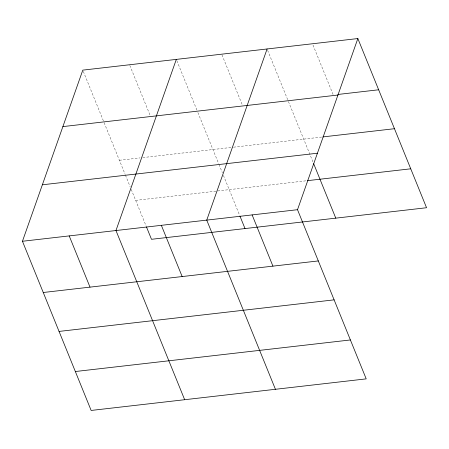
<?xml version="1.0" encoding="UTF-8"?>
<svg xmlns="http://www.w3.org/2000/svg" width="449" height="449" viewBox="0 0 449 449"><rect width="100%" height="100%" fill="white"/><g stroke="black" fill="none" stroke-linecap="round" stroke-linejoin="round"><path stroke-width="0.34" stroke-dasharray="2.25 1.68" d="M119.4 160.276L140.032 157.908M142.782 157.593L232.863 147.255M233.553 147.177L322.259 136.99M135.688 200.377L306.224 180.801M312.998 45.057L333.27 94.992M267.61 50.271L287.888 100.2M288.415 101.496L313.149 162.409M221.963 54.829L242.241 104.763M176.844 60.688L197.117 110.622M197.908 112.564L218.702 163.773M218.966 164.418L222.378 172.826M223.428 175.413L239.744 215.593M129.817 65.408L150.095 115.337M83.323 71.425L103.596 121.353M104.123 122.65L125.181 174.504M125.445 175.155L130.171 186.795M131.22 189.383L146.222 226.324"/><path stroke-width="0.67" d="M357.853 38.552L297.507 209.7L366.204 378.872L91.147 410.448L22.45 241.27L82.796 70.128L357.853 38.552L426.55 207.73L151.493 239.3L146.486 226.975M176.317 59.391L115.971 230.539L184.662 399.711M267.088 48.975L206.742 220.117L275.433 389.294M338.086 94.442L378.659 89.783M62.882 126.601L337.94 95.031M322.949 136.911L394.463 128.706M42.363 184.792L317.426 153.221M307.599 180.644L410.745 168.807M22.45 241.27L297.507 209.7M43.25 292.501L318.313 260.931M59.055 331.424L334.118 299.853M75.342 371.525L350.4 339.955M313.671 163.7L335.779 218.147M252.125 214.908L272.925 266.139M240.007 216.238L245.008 228.563M161.354 225.331L182.159 276.556M69.208 235.905L90.013 287.136"/></g></svg>
